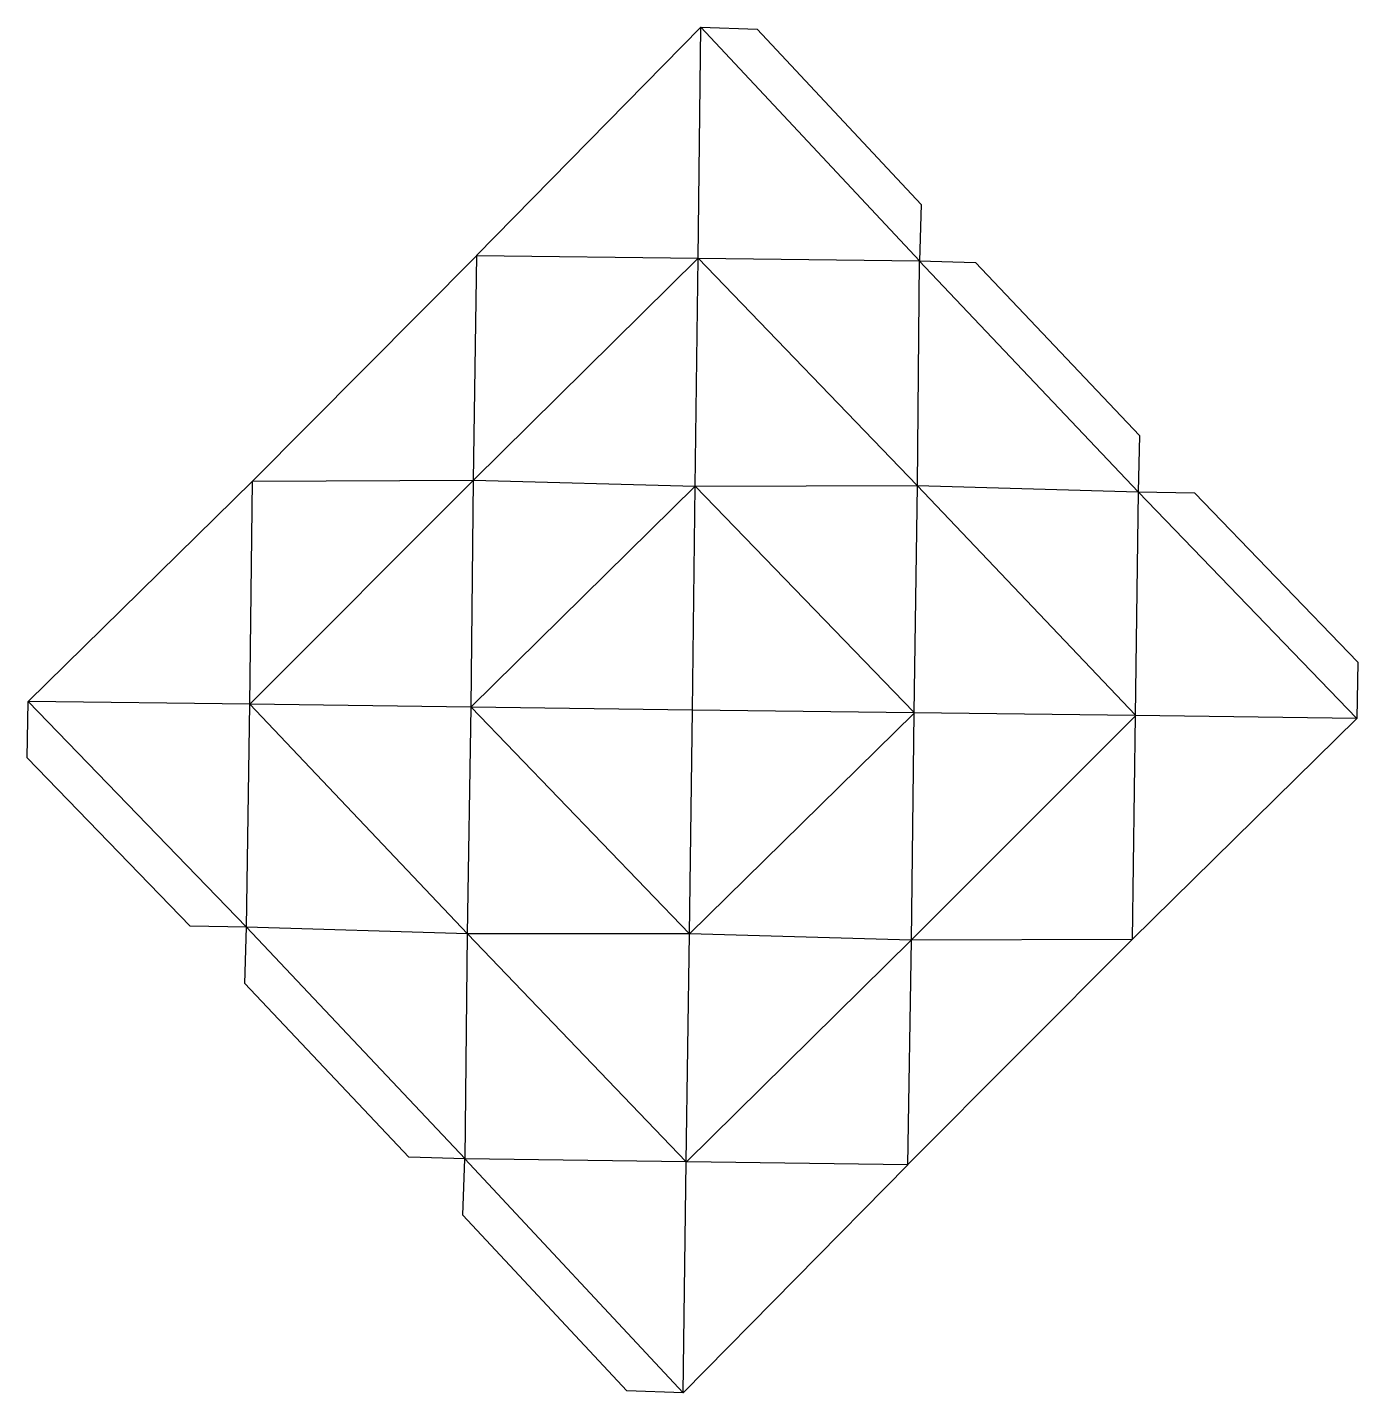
# Model space of a CAD drawing. Extents: x 5 to 105, y 0 to 103.
import ezdxf

# ---------------------------------------------------------------- set-up
doc = ezdxf.new("R2010")
doc.units = 0

msp = doc.modelspace()

# ---------------------------------------------------------------- linework, layer by layer
at = {"layer": 'CutLine', "color": 8, "linetype": 'CONTINUOUS'}
for p, q in [((55.626484, 102.812626), (38.750102, 85.626552)), ((55.626484, 102.812626), (59.866761, 102.671026)), ((59.866761, 102.671026), (72.222571, 89.461486)), ((72.222571, 89.461486), (72.080972, 85.221209)), ((38.772814, 85.626193), (21.869543, 68.63812)), ((72.058251, 85.220904), (76.299358, 85.106801)), ((76.299358, 85.106801), (88.656449, 72.066408)), ((88.656449, 72.066408), (88.542346, 67.825302)), ((21.869543, 68.63812), (5, 52.057855)), ((88.542346, 67.825302), (92.784299, 67.748953)), ((92.784299, 67.748953), (105.073648, 55.009113)), ((105.073648, 55.009113), (104.997298, 50.767159)), ((4.926056, 47.815858), (5, 52.057855)), ((88.103031, 34.135059), (104.997298, 50.767159)), ((17.189488, 35.117304), (4.926056, 47.815858)), ((21.431485, 35.043361), (17.189488, 35.117304)), ((21.310203, 30.802454), (21.431485, 35.043361)), ((71.179932, 17.166738), (88.103031, 34.135059)), ((33.647374, 17.738868), (21.310203, 30.802454)), ((37.888281, 17.617586), (33.647374, 17.738868)), ((37.721285, 13.374977), (37.867797, 17.615087)), ((54.306202, 0), (71.202643, 17.166352)), ((50.066092, 0.146513), (37.721285, 13.374977)), ((54.306202, 0), (50.066092, 0.146513))]:
    msp.add_line(p, q, dxfattribs=at)
at = {"layer": 'MountainLine', "color": 5, "linetype": 'CONTINUOUS'}
for p, q in [((55.415536, 85.423807), (55.626484, 102.812626)), ((72.080972, 85.221209), (55.626484, 102.812626)), ((38.504975, 68.708317), (38.772814, 85.626193)), ((38.504975, 68.708317), (55.415536, 85.423807)), ((38.750102, 85.626552), (55.415536, 85.423807)), ((55.415536, 85.423807), (72.080972, 85.221209)), ((55.415536, 85.423807), (71.91357, 68.301028)), ((72.058251, 85.220904), (71.91357, 68.301028)), ((88.542346, 67.825302), (72.058251, 85.220904)), ((21.665683, 51.840542), (38.504975, 68.708317)), ((38.330978, 51.623235), (38.504975, 68.708317)), ((54.998565, 51.4059), (55.206444, 68.272685)), ((71.91357, 68.301028), (71.666218, 51.19297)), ((71.91357, 68.301028), (88.336643, 51.027747)), ((104.997298, 50.767159), (88.542346, 67.825302)), ((5, 52.057855), (21.431485, 35.043361)), ((38.05943, 34.539426), (21.665683, 51.840542)), ((38.05943, 34.539426), (38.330978, 51.623235)), ((54.766579, 34.539426), (54.996341, 51.405928)), ((71.666218, 51.19297), (71.467529, 34.08429)), ((88.326508, 50.932386), (71.467529, 34.08429)), ((21.431485, 35.043361), (37.888281, 17.617586)), ((37.888281, 17.617586), (38.05943, 34.539426)), ((54.532925, 17.388622), (38.05943, 34.539426)), ((71.467529, 34.08429), (54.537457, 17.38856)), ((71.467529, 34.08429), (71.179932, 17.166738)), ((54.532925, 17.388622), (37.867797, 17.615087)), ((37.867797, 17.615087), (54.306202, 0)), ((54.306202, 0), (54.532925, 17.388622)), ((71.202643, 17.166352), (54.537457, 17.38856))]:
    msp.add_line(p, q, dxfattribs=at)
at = {"layer": 'ValleyLine', "color": 1, "linetype": 'CONTINUOUS'}
for p, q in [((55.206444, 68.272685), (55.415536, 85.423807)), ((21.665683, 51.840542), (21.869543, 68.63812)), ((21.869543, 68.63812), (38.504975, 68.708317)), ((38.331185, 51.639113), (55.206444, 68.272685)), ((38.504975, 68.708317), (55.206444, 68.272685)), ((55.206444, 68.272685), (71.91357, 68.301028)), ((55.206444, 68.272685), (71.671184, 51.23266)), ((71.91357, 68.301028), (88.542346, 67.825302)), ((88.542346, 67.825302), (88.331576, 50.980067)), ((21.665683, 51.840542), (5, 52.057855)), ((21.431485, 35.043361), (21.665683, 51.840542)), ((38.330978, 51.623235), (21.665683, 51.840542)), ((54.766579, 34.539426), (38.330771, 51.607358)), ((54.996341, 51.405928), (38.330978, 51.623235)), ((71.661253, 51.153279), (54.766579, 34.539426)), ((71.666218, 51.19297), (55.000789, 51.405873)), ((88.331576, 50.980067), (71.666218, 51.19297)), ((88.331576, 50.980067), (88.103031, 34.135059)), ((104.997298, 50.767159), (88.331576, 50.980067)), ((38.05943, 34.539426), (21.431485, 35.043361)), ((54.766579, 34.539426), (38.05943, 34.539426)), ((54.532925, 17.388622), (54.766579, 34.539426)), ((71.467529, 34.08429), (54.766579, 34.539426)), ((88.103031, 34.135059), (71.467529, 34.08429))]:
    msp.add_line(p, q, dxfattribs=at)

doc.saveas('drawing.dxf')
